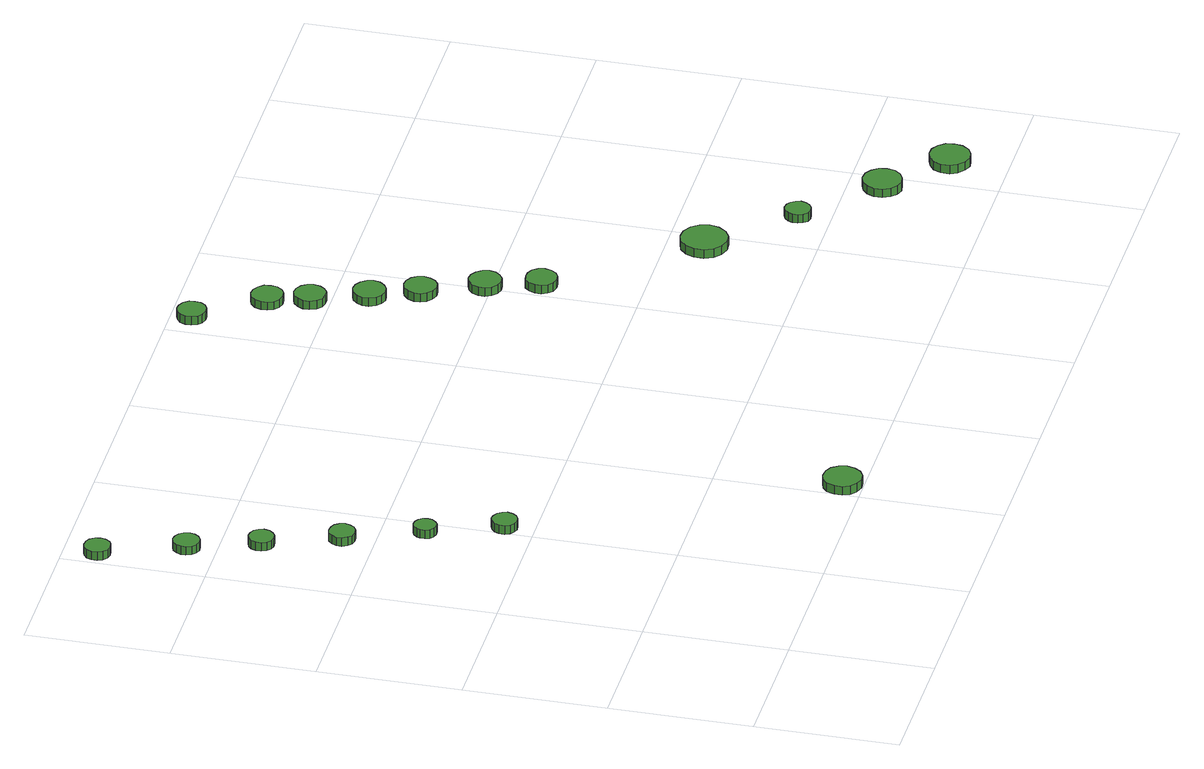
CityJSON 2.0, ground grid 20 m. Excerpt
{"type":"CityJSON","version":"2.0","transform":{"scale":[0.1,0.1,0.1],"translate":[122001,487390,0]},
"CityObjects":{
"tree1":{"type":"SolitaryVegetationObject","attributes":{"function":"something"},"geometry":[{"type":"MultiSurface","lod":"1","boundaries":[[[0,1,2,3,4,5,6,7,8,9,10,11,12,13,14]],[[15,16,17,18,19,20,21,22,23,24,25,26,27,28,29]],[[0,29,28,1]],[[1,28,27,2]],[[2,27,26,3]],[[3,26,25,4]],[[4,25,24,5]],[[5,24,23,6]],[[6,23,22,7]],[[7,22,21,8]],[[8,21,20,9]],[[9,20,19,10]],[[10,19,18,11]],[[11,18,17,12]],[[12,17,16,13]],[[13,16,15,14]],[[14,15,29,0]]]}]},
"tree2":{"type":"SolitaryVegetationObject","attributes":{"function":"something"},"geometry":[{"type":"MultiSurface","lod":"1","boundaries":[[[30,31,32,33,34,35,36,37,38,39,40,41,42,43,44]],[[45,46,47,48,49,50,51,52,53,54,55,56,57,58,59]],[[30,59,58,31]],[[31,58,57,32]],[[32,57,56,33]],[[33,56,55,34]],[[34,55,54,35]],[[35,54,53,36]],[[36,53,52,37]],[[37,52,51,38]],[[38,51,50,39]],[[39,50,49,40]],[[40,49,48,41]],[[41,48,47,42]],[[42,47,46,43]],[[43,46,45,44]],[[44,45,59,30]]]}]},
"tree3":{"type":"SolitaryVegetationObject","attributes":{"function":"something"},"geometry":[{"type":"MultiSurface","lod":"1","boundaries":[[[60,61,62,63,64,65,66,67,68,69,70,71,72,73,74]],[[75,76,77,78,79,80,81,82,83,84,85,86,87,88,89]],[[60,89,88,61]],[[61,88,87,62]],[[62,87,86,63]],[[63,86,85,64]],[[64,85,84,65]],[[65,84,83,66]],[[66,83,82,67]],[[67,82,81,68]],[[68,81,80,69]],[[69,80,79,70]],[[70,79,78,71]],[[71,78,77,72]],[[72,77,76,73]],[[73,76,75,74]],[[74,75,89,60]]]}]},
"tree4":{"type":"SolitaryVegetationObject","attributes":{"function":"something"},"geometry":[{"type":"MultiSurface","lod":"1","boundaries":[[[90,91,92,93,94,95,96,97,98,99,100,101,102,103,104]],[[105,106,107,108,109,110,111,112,113,114,115,116,117,118,119]],[[90,119,118,91]],[[91,118,117,92]],[[92,117,116,93]],[[93,116,115,94]],[[94,115,114,95]],[[95,114,113,96]],[[96,113,112,97]],[[97,112,111,98]],[[98,111,110,99]],[[99,110,109,100]],[[100,109,108,101]],[[101,108,107,102]],[[102,107,106,103]],[[103,106,105,104]],[[104,105,119,90]]]}]},
"tree5":{"type":"SolitaryVegetationObject","attributes":{"function":"something"},"geometry":[{"type":"MultiSurface","lod":"1","boundaries":[[[120,121,122,123,124,125,126,127,128,129,130,131,132,133,134]],[[135,136,137,138,139,140,141,142,143,144,145,146,147,148,149]],[[120,149,148,121]],[[121,148,147,122]],[[122,147,146,123]],[[123,146,145,124]],[[124,145,144,125]],[[125,144,143,126]],[[126,143,142,127]],[[127,142,141,128]],[[128,141,140,129]],[[129,140,139,130]],[[130,139,138,131]],[[131,138,137,132]],[[132,137,136,133]],[[133,136,135,134]],[[134,135,149,120]]]}]},
"tree6":{"type":"SolitaryVegetationObject","attributes":{"function":"something"},"geometry":[{"type":"MultiSurface","lod":"1","boundaries":[[[150,151,152,153,154,155,156,157,158,159,160,161,162,163,164]],[[165,166,167,168,169,170,171,172,173,174,175,176,177,178,179]],[[150,179,178,151]],[[151,178,177,152]],[[152,177,176,153]],[[153,176,175,154]],[[154,175,174,155]],[[155,174,173,156]],[[156,173,172,157]],[[157,172,171,158]],[[158,171,170,159]],[[159,170,169,160]],[[160,169,168,161]],[[161,168,167,162]],[[162,167,166,163]],[[163,166,165,164]],[[164,165,179,150]]]}]},
"tree7":{"type":"SolitaryVegetationObject","attributes":{"function":"something"},"geometry":[{"type":"MultiSurface","lod":"1","boundaries":[[[180,181,182,183,184,185,186,187,188,189,190,191,192,193,194]],[[195,196,197,198,199,200,201,202,203,204,205,206,207,208,209]],[[180,209,208,181]],[[181,208,207,182]],[[182,207,206,183]],[[183,206,205,184]],[[184,205,204,185]],[[185,204,203,186]],[[186,203,202,187]],[[187,202,201,188]],[[188,201,200,189]],[[189,200,199,190]],[[190,199,198,191]],[[191,198,197,192]],[[192,197,196,193]],[[193,196,195,194]],[[194,195,209,180]]]}]},
"tree8":{"type":"SolitaryVegetationObject","attributes":{"function":"something"},"geometry":[{"type":"MultiSurface","lod":"1","boundaries":[[[210,211,212,213,214,215,216,217,218,219,220,221,222,223,224]],[[225,226,227,228,229,230,231,232,233,234,235,236,237,238,239]],[[210,239,238,211]],[[211,238,237,212]],[[212,237,236,213]],[[213,236,235,214]],[[214,235,234,215]],[[215,234,233,216]],[[216,233,232,217]],[[217,232,231,218]],[[218,231,230,219]],[[219,230,229,220]],[[220,229,228,221]],[[221,228,227,222]],[[222,227,226,223]],[[223,226,225,224]],[[224,225,239,210]]]}]},
"tree9":{"type":"SolitaryVegetationObject","attributes":{"function":"something"},"geometry":[{"type":"MultiSurface","lod":"1","boundaries":[[[240,241,242,243,244,245,246,247,248,249,250,251,252,253,254]],[[255,256,257,258,259,260,261,262,263,264,265,266,267,268,269]],[[240,269,268,241]],[[241,268,267,242]],[[242,267,266,243]],[[243,266,265,244]],[[244,265,264,245]],[[245,264,263,246]],[[246,263,262,247]],[[247,262,261,248]],[[248,261,260,249]],[[249,260,259,250]],[[250,259,258,251]],[[251,258,257,252]],[[252,257,256,253]],[[253,256,255,254]],[[254,255,269,240]]]}]},
"tree10":{"type":"SolitaryVegetationObject","attributes":{"function":"something"},"geometry":[{"type":"MultiSurface","lod":"1","boundaries":[[[270,271,272,273,274,275,276,277,278,279,280,281,282,283,284]],[[285,286,287,288,289,290,291,292,293,294,295,296,297,298,299]],[[270,299,298,271]],[[271,298,297,272]],[[272,297,296,273]],[[273,296,295,274]],[[274,295,294,275]],[[275,294,293,276]],[[276,293,292,277]],[[277,292,291,278]],[[278,291,290,279]],[[279,290,289,280]],[[280,289,288,281]],[[281,288,287,282]],[[282,287,286,283]],[[283,286,285,284]],[[284,285,299,270]]]}]},
"tree11":{"type":"SolitaryVegetationObject","attributes":{"function":"something"},"geometry":[{"type":"MultiSurface","lod":"1","boundaries":[[[300,301,302,303,304,305,306,307,308,309,310,311,312,313,314]],[[315,316,317,318,319,320,321,322,323,324,325,326,327,328,329]],[[300,329,328,301]],[[301,328,327,302]],[[302,327,326,303]],[[303,326,325,304]],[[304,325,324,305]],[[305,324,323,306]],[[306,323,322,307]],[[307,322,321,308]],[[308,321,320,309]],[[309,320,319,310]],[[310,319,318,311]],[[311,318,317,312]],[[312,317,316,313]],[[313,316,315,314]],[[314,315,329,300]]]}]},
"tree12":{"type":"SolitaryVegetationObject","attributes":{"function":"something"},"geometry":[{"type":"MultiSurface","lod":"1","boundaries":[[[330,331,332,333,334,335,336,337,338,339,340,341,342,343,344]],[[345,346,347,348,349,350,351,352,353,354,355,356,357,358,359]],[[330,359,358,331]],[[331,358,357,332]],[[332,357,356,333]],[[333,356,355,334]],[[334,355,354,335]],[[335,354,353,336]],[[336,353,352,337]],[[337,352,351,338]],[[338,351,350,339]],[[339,350,349,340]],[[340,349,348,341]],[[341,348,347,342]],[[342,347,346,343]],[[343,346,345,344]],[[344,345,359,330]]]}]},
"tree13":{"type":"SolitaryVegetationObject","attributes":{"function":"something"},"geometry":[{"type":"MultiSurface","lod":"1","boundaries":[[[360,361,362,363,364,365,366,367,368,369,370,371,372,373,374]],[[375,376,377,378,379,380,381,382,383,384,385,386,387,388,389]],[[360,389,388,361]],[[361,388,387,362]],[[362,387,386,363]],[[363,386,385,364]],[[364,385,384,365]],[[365,384,383,366]],[[366,383,382,367]],[[367,382,381,368]],[[368,381,380,369]],[[369,380,379,370]],[[370,379,378,371]],[[371,378,377,372]],[[372,377,376,373]],[[373,376,375,374]],[[374,375,389,360]]]}]},
"tree14":{"type":"SolitaryVegetationObject","attributes":{"function":"something"},"geometry":[{"type":"MultiSurface","lod":"1","boundaries":[[[390,391,392,393,394,395,396,397,398,399,400,401,402,403,404]],[[405,406,407,408,409,410,411,412,413,414,415,416,417,418,419]],[[390,419,418,391]],[[391,418,417,392]],[[392,417,416,393]],[[393,416,415,394]],[[394,415,414,395]],[[395,414,413,396]],[[396,413,412,397]],[[397,412,411,398]],[[398,411,410,399]],[[399,410,409,400]],[[400,409,408,401]],[[401,408,407,402]],[[402,407,406,403]],[[403,406,405,404]],[[404,405,419,390]]]}]},
"tree15":{"type":"SolitaryVegetationObject","attributes":{"function":"something"},"geometry":[{"type":"MultiSurface","lod":"1","boundaries":[[[420,421,422,423,424,425,426,427,428,429,430,431,432,433,434]],[[435,436,437,438,439,440,441,442,443,444,445,446,447,448,449]],[[420,449,448,421]],[[421,448,447,422]],[[422,447,446,423]],[[423,446,445,424]],[[424,445,444,425]],[[425,444,443,426]],[[426,443,442,427]],[[427,442,441,428]],[[428,441,440,429]],[[429,440,439,430]],[[430,439,438,431]],[[431,438,437,432]],[[432,437,436,433]],[[433,436,435,434]],[[434,435,449,420]]]}]},
"tree16":{"type":"SolitaryVegetationObject","attributes":{"function":"something"},"geometry":[{"type":"MultiSurface","lod":"1","boundaries":[[[450,451,452,453,454,455,456,457,458,459,460,461,462,463,464]],[[465,466,467,468,469,470,471,472,473,474,475,476,477,478,479]],[[450,479,478,451]],[[451,478,477,452]],[[452,477,476,453]],[[453,476,475,454]],[[454,475,474,455]],[[455,474,473,456]],[[456,473,472,457]],[[457,472,471,458]],[[458,471,470,459]],[[459,470,469,460]],[[460,469,468,461]],[[461,468,467,462]],[[462,467,466,463]],[[463,466,465,464]],[[464,465,479,450]]]}]},
"tree17":{"type":"SolitaryVegetationObject","attributes":{"function":"something"},"geometry":[{"type":"MultiSurface","lod":"1","boundaries":[[[480,481,482,483,484,485,486,487,488,489,490,491,492,493,494]],[[495,496,497,498,499,500,501,502,503,504,505,506,507,508,509]],[[480,509,508,481]],[[481,508,507,482]],[[482,507,506,483]],[[483,506,505,484]],[[484,505,504,485]],[[485,504,503,486]],[[486,503,502,487]],[[487,502,501,488]],[[488,501,500,489]],[[489,500,499,490]],[[490,499,498,491]],[[491,498,497,492]],[[492,497,496,493]],[[493,496,495,494]],[[494,495,509,480]]]}]},
"tree18":{"type":"SolitaryVegetationObject","attributes":{"function":"something"},"geometry":[{"type":"MultiSurface","lod":"1","boundaries":[[[510,511,512,513,514,515,516,517,518,519,520,521,522,523,524]],[[525,526,527,528,529,530,531,532,533,534,535,536,537,538,539]],[[510,539,538,511]],[[511,538,537,512]],[[512,537,536,513]],[[513,536,535,514]],[[514,535,534,515]],[[515,534,533,516]],[[516,533,532,517]],[[517,532,531,518]],[[518,531,530,519]],[[519,530,529,520]],[[520,529,528,521]],[[521,528,527,522]],[[522,527,526,523]],[[523,526,525,524]],[[524,525,539,510]]]}]}
},
"vertices":[
[41,953,15],[40,960,15],[35,967,15],[29,970,15],[21,971,15],[14,969,15],[8,964,15],[5,957,15],[5,949,15],[8,942,15],[14,937,15],[21,935,15],[29,936,15],[35,939,15],[40,946,15],[40,946,2],[35,939,2],[29,936,2],[21,935,2],[14,937,2],[8,942,2],[5,949,2],[5,957,2],[8,964,2],[14,969,2],[21,971,2],[29,970,2],[35,967,2],[40,960,2],[41,953,2],
[85,841,13],[83,849,13],[79,855,13],[72,859,13],[65,860,13],[57,857,13],[52,852,13],[49,845,13],[49,838,13],[52,831,13],[57,826,13],[65,823,13],[72,824,13],[79,828,13],[83,834,13],[83,834,0],[79,828,0],[72,824,0],[65,823,0],[57,826,0],[52,831,0],[49,838,0],[49,845,0],[52,852,0],[57,857,0],[65,860,0],[72,859,0],[79,855,0],[83,849,0],[85,841,0],
[117,747,13],[115,754,13],[111,760,13],[105,763,13],[97,764,13],[90,762,13],[85,757,13],[82,750,13],[82,743,13],[85,736,13],[90,731,13],[97,729,13],[105,730,13],[111,734,13],[115,739,13],[115,739,0],[111,734,0],[105,730,0],[97,729,0],[90,731,0],[85,736,0],[82,743,0],[82,750,0],[85,757,0],[90,762,0],[97,764,0],[105,763,0],[111,760,0],[115,754,0],[117,747,0],
[156,645,13],[154,653,13],[150,659,13],[143,662,13],[135,663,13],[128,661,13],[123,656,13],[119,649,13],[119,641,13],[123,634,13],[128,629,13],[135,627,13],[143,628,13],[150,632,13],[154,638,13],[154,638,0],[150,632,0],[143,628,0],[135,627,0],[128,629,0],[123,634,0],[119,641,0],[119,649,0],[123,656,0],[128,661,0],[135,663,0],[143,662,0],[150,659,0],[154,653,0],[156,645,0],
[194,541,13],[193,548,13],[189,553,13],[184,556,13],[177,557,13],[171,555,13],[166,550,13],[164,545,13],[164,538,13],[166,532,13],[171,528,13],[177,526,13],[184,526,13],[189,530,13],[193,535,13],[193,535,0],[189,530,0],[184,526,0],[177,526,0],[171,528,0],[166,532,0],[164,538,0],[164,545,0],[166,550,0],[171,555,0],[177,557,0],[184,556,0],[189,553,0],[193,548,0],[194,541,0],
[233,441,14],[231,448,14],[227,454,14],[220,458,14],[213,459,14],[206,456,14],[201,451,14],[198,445,14],[198,437,14],[201,430,14],[206,426,14],[213,423,14],[220,424,14],[227,428,14],[231,434,14],[231,434,1],[227,428,1],[220,424,1],[213,423,1],[206,426,1],[201,430,1],[198,437,1],[198,445,1],[201,451,1],[206,456,1],[213,459,1],[220,458,1],[227,454,1],[231,448,1],[233,441,1],
[445,27,19],[442,38,19],[436,47,19],[426,52,19],[415,53,19],[404,50,19],[396,43,19],[392,32,19],[392,21,19],[396,11,19],[404,4,19],[415,0,19],[426,1,19],[436,7,19],[442,16,19],[442,16,6],[436,7,6],[426,1,6],[415,0,6],[404,4,6],[396,11,6],[392,21,6],[392,32,6],[396,43,6],[404,50,6],[415,53,6],[426,52,6],[436,47,6],[442,38,6],[445,27,6],
[653,970,17],[652,978,17],[647,985,17],[639,989,17],[631,990,17],[623,987,17],[617,982,17],[614,974,17],[614,966,17],[617,958,17],[623,953,17],[631,950,17],[639,951,17],[647,955,17],[652,962,17],[652,962,4],[647,955,4],[639,951,4],[631,950,4],[623,953,4],[617,958,4],[614,966,4],[614,974,4],[617,982,4],[623,987,4],[631,990,4],[639,989,4],[647,985,4],[652,978,4],[653,970,4],
[735,827,15],[733,836,15],[728,843,15],[720,848,15],[711,849,15],[702,846,15],[696,840,15],[692,832,15],[692,823,15],[696,814,15],[702,808,15],[711,806,15],[720,806,15],[728,811,15],[733,818,15],[733,818,2],[728,811,2],[720,806,2],[711,806,2],[702,808,2],[696,814,2],[692,823,2],[692,832,2],[696,840,2],[702,846,2],[711,849,2],[720,848,2],[728,843,2],[733,836,2],[735,827,2],
[719,882,15],[718,891,15],[712,898,15],[704,903,15],[695,904,15],[686,901,15],[679,895,15],[676,886,15],[676,877,15],[679,869,15],[686,863,15],[695,860,15],[704,861,15],[712,865,15],[718,873,15],[718,873,3],[712,865,3],[704,861,3],[695,860,3],[686,863,3],[679,869,3],[676,877,3],[676,886,3],[679,895,3],[686,901,3],[695,904,3],[704,903,3],[712,898,3],[718,891,3],[719,882,3],
[765,752,14],[763,761,14],[757,769,14],[749,774,14],[740,775,14],[731,772,14],[724,766,14],[720,757,14],[720,748,14],[724,739,14],[731,733,14],[740,730,14],[749,731,14],[757,736,14],[763,743,14],[763,743,1],[757,736,1],[749,731,1],[740,730,1],[731,733,1],[724,739,1],[720,748,1],[720,757,1],[724,766,1],[731,772,1],[740,775,1],[749,774,1],[757,769,1],[763,761,1],[765,752,1],
[789,689,15],[787,698,15],[782,705,15],[774,710,15],[765,711,15],[756,708,15],[749,702,15],[745,693,15],[745,684,15],[749,676,15],[756,669,15],[765,666,15],[774,667,15],[782,672,15],[787,680,15],[787,680,2],[782,672,2],[774,667,2],[765,666,2],[756,669,2],[749,676,2],[745,684,2],[745,693,2],[749,702,2],[756,708,2],[765,711,2],[774,710,2],[782,705,2],[787,698,2],[789,689,2],
[838,535,20],[836,544,20],[831,551,20],[823,555,20],[814,556,20],[805,554,20],[799,548,20],[795,539,20],[795,530,20],[799,522,20],[805,516,20],[814,513,20],[823,514,20],[831,519,20],[836,526,20],[836,526,7],[831,519,7],[823,514,7],[814,513,7],[805,516,7],[799,522,7],[795,530,7],[795,539,7],[799,548,7],[805,554,7],[814,556,7],[823,555,7],[831,551,7],[836,544,7],[838,535,7],
[821,607,17],[819,616,17],[813,624,17],[805,629,17],[796,630,17],[787,627,17],[780,621,17],[776,612,17],[776,603,17],[780,594,17],[787,588,17],[796,585,17],[805,586,17],[813,591,17],[819,598,17],[819,598,4],[813,591,4],[805,586,4],[796,585,4],[787,588,4],[780,594,4],[776,603,4],[776,612,4],[780,621,4],[787,627,4],[796,630,4],[805,629,4],[813,624,4],[819,616,4],[821,607,4],
[996,347,21],[993,360,21],[985,371,21],[973,378,21],[960,379,21],[947,375,21],[937,366,21],[932,354,21],[932,340,21],[937,328,21],[947,319,21],[960,315,21],[973,316,21],[985,323,21],[993,334,21],[993,334,8],[985,323,8],[973,316,8],[960,315,8],[947,319,8],[937,328,8],[932,340,8],[932,354,8],[937,366,8],[947,375,8],[960,379,8],[973,378,8],[985,371,8],[993,360,8],[996,347,8],
[1091,245,16],[1089,252,16],[1085,258,16],[1079,262,16],[1071,263,16],[1064,260,16],[1059,255,16],[1056,249,16],[1056,241,16],[1059,234,16],[1064,229,16],[1071,227,16],[1079,228,16],[1085,232,16],[1089,238,16],[1089,238,3],[1085,232,3],[1079,228,3],[1071,227,3],[1064,229,3],[1059,234,3],[1056,241,3],[1056,249,3],[1059,255,3],[1064,260,3],[1071,263,3],[1079,262,3],[1085,258,3],[1089,252,3],[1091,245,3],
[1200,153,15],[1198,164,15],[1191,173,15],[1182,179,15],[1170,180,15],[1160,176,15],[1152,169,15],[1147,159,15],[1147,147,15],[1152,137,15],[1160,130,15],[1170,126,15],[1182,128,15],[1191,133,15],[1198,142,15],[1198,142,2],[1191,133,2],[1182,128,2],[1170,126,2],[1160,130,2],[1152,137,2],[1147,147,2],[1147,159,2],[1152,169,2],[1160,176,2],[1170,180,2],[1182,179,2],[1191,173,2],[1198,164,2],[1200,153,2],
[1282,80,15],[1280,92,15],[1273,101,15],[1263,107,15],[1252,108,15],[1241,104,15],[1232,97,15],[1227,86,15],[1227,74,15],[1232,64,15],[1241,56,15],[1252,52,15],[1263,54,15],[1273,59,15],[1280,69,15],[1280,69,2],[1273,59,2],[1263,54,2],[1252,52,2],[1241,56,2],[1232,64,2],[1227,74,2],[1227,86,2],[1232,97,2],[1241,104,2],[1252,108,2],[1263,107,2],[1273,101,2],[1280,92,2],[1282,80,2]
]}
